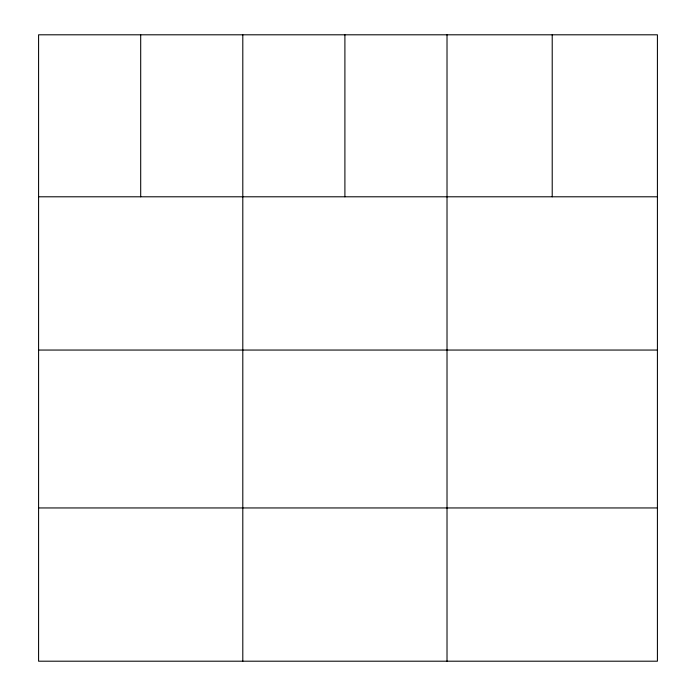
<?xml version="1.0" encoding="UTF-8"?>
<svg xmlns="http://www.w3.org/2000/svg" width="696" height="696" viewBox="0 0 696 696"><rect width="100%" height="100%" fill="white"/><g stroke="black" fill="none" stroke-linecap="round" stroke-linejoin="round"><path stroke-width="1.04" d="M657.415 196.794L657.415 661.2L38.584 661.2L38.584 34.8L657.415 34.8L657.415 196.794L38.584 196.794M38.584 350.053L657.415 350.053M38.584 507.95L657.415 507.95M552.215 34.8L552.215 196.794M447.015 34.8L447.015 661.2M344.903 34.8L344.903 196.794M242.8 34.8L242.8 661.2M140.696 34.8L140.696 196.794"/></g></svg>
